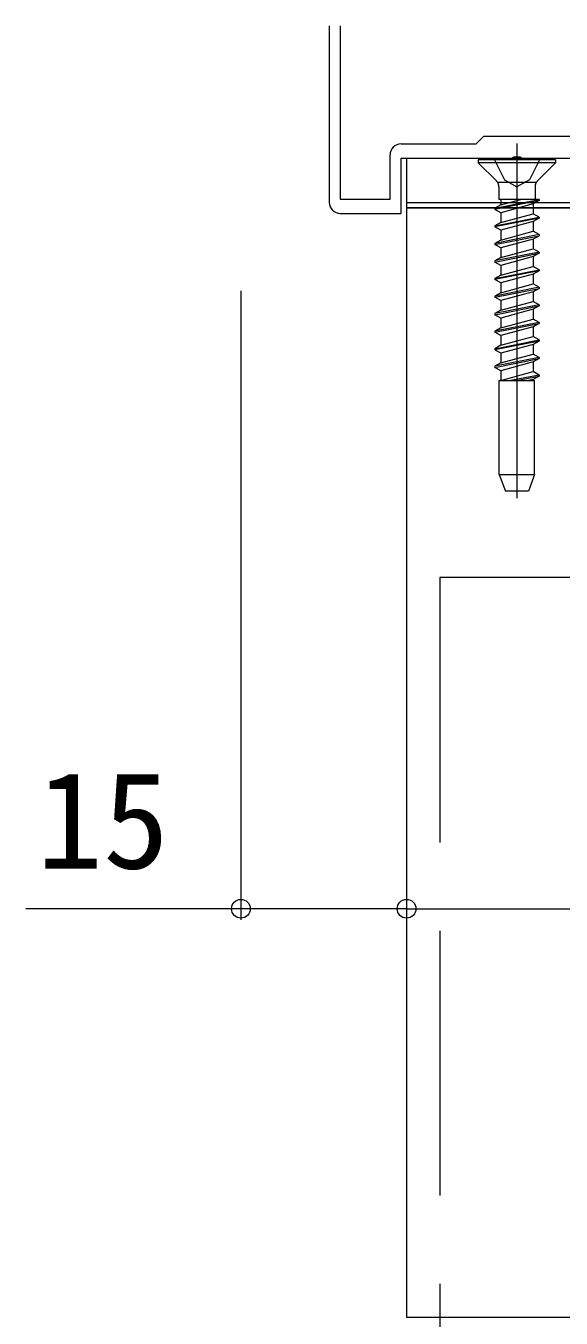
# Model space of a CAD drawing. Units: millimetres, scale not verified. Extents: x -990 to 990, y -820 to 2383.
# Drawn here: x -356.5 to -308, y 175.9 to 293 of the extents above; entities that cross this region are included whole.
import ezdxf
from ezdxf.enums import TextEntityAlignment as Align

# ---------------------------------------------------------------- set-up
doc = ezdxf.new("R2010")
doc.units = ezdxf.units.MM
doc.header["$LTSCALE"] = 8
doc.linetypes.add('CHAIN2', pattern=[12, 9, -1, 1, -1])
doc.linetypes.add('DASHED3', pattern=[4, 3, -1])
for name, color, linetype, lineweight in [('0-3_YKK_11', 2, 'Continuous', 9), ('0-4_YKK_12', 4, 'DASHED3', 9), ('0-7_YSS_K', 7, 'Continuous', 9), ('0-8_YKK_A1', 6, 'Continuous', 9)]:
    doc.layers.add(name, color=color, linetype=linetype, lineweight=lineweight)
doc.styles.add('ＭＳ ゴシック', font='')
doc.styles.get('ＭＳ ゴシック').set_extended_font_data('MS Gothic')

msp = doc.modelspace()

# ---------------------------------------------------------------- linework, layer by layer
at = {"layer": '0-3_YKK_11'}
msp.add_line((-302.76, 276.545), (-322.01, 276.545), dxfattribs=at)
msp.add_lwpolyline([(-322.01, 276.545), (-322.01, 176.045), (-272.01, 176.045)], dxfattribs=at)
at = {"layer": '0-4_YKK_12', "linetype": 'CHAIN2'}
msp.add_line((-312.01, 282.395), (-312.01, 250.234), dxfattribs=at)
at = {"layer": '0-4_YKK_12', "linetype": 'Continuous'}
for p, q in [((-322.01, 281.045), (-272.01, 281.045)), ((-322.01, 281.045), (-322.01, 277.045)), ((-322.01, 277.045), (-272.01, 277.045)), ((-322.01, 277.045), (-272.01, 277.045))]:
    msp.add_line(p, q, dxfattribs=at)
at = {"layer": '0-4_YKK_12'}
for p, q in [((-308.51, 280.895), (-315.51, 280.895)), ((-315.51, 280.895), (-315.51, 280.645)), ((-308.51, 280.645), (-315.51, 280.645)), ((-315.51, 280.645), (-313.879, 279.014)), ((-314.06, 280.895), (-313.155, 279.08)), ((-308.51, 280.645), (-310.14, 279.014)), ((-308.51, 280.895), (-308.51, 280.645)), ((-313.781, 278.895), (-310.238, 278.895)), ((-313.155, 279.08), (-312.01, 278.471)), ((-313.645, 278.449), (-313.645, 277.307)), ((-310.375, 278.449), (-310.375, 277.307)), ((-314.01, 276.512), (-310.01, 277.307)), ((-310.01, 277.207), (-314.01, 276.412)), ((-313.485, 276.816), (-314.01, 276.512)), ((-314.01, 276.512), (-314.01, 276.412)), ((-313.485, 276.109), (-314.01, 276.412)), ((-310.01, 277.307), (-313.645, 277.307)), ((-313.485, 277.307), (-313.485, 276.816)), ((-313.485, 276.816), (-311.659, 277.307)), ((-310.535, 276.904), (-313.485, 276.109)), ((-310.01, 277.207), (-310.535, 276.904)), ((-310.535, 276.904), (-310.535, 276.021)), ((-310.01, 277.307), (-310.01, 277.207)), ((-314.01, 274.922), (-310.01, 275.717)), ((-310.01, 275.617), (-314.01, 274.822)), ((-313.485, 276.109), (-313.485, 275.226)), ((-313.485, 275.226), (-310.535, 276.021)), ((-310.535, 275.314), (-313.485, 274.519)), ((-310.01, 275.717), (-310.535, 276.021)), ((-310.535, 275.314), (-310.535, 274.431)), ((-313.485, 274.519), (-314.01, 274.822)), ((-310.01, 274.127), (-314.01, 273.332)), ((-314.01, 273.232), (-310.01, 274.027)), ((-313.485, 274.519), (-313.485, 273.636)), ((-313.485, 273.636), (-310.535, 274.431)), ((-310.01, 274.127), (-310.535, 274.431)), ((-310.01, 274.027), (-310.535, 273.724)), ((-310.01, 274.127), (-310.01, 274.027)), ((-313.485, 273.636), (-314.01, 273.332)), ((-314.01, 273.332), (-314.01, 273.232)), ((-313.485, 272.929), (-314.01, 273.232)), ((-310.535, 273.724), (-313.485, 272.929)), ((-313.485, 272.929), (-313.485, 272.046)), ((-313.485, 272.046), (-310.535, 272.841)), ((-310.535, 273.724), (-310.535, 272.841)), ((-310.01, 272.537), (-310.535, 272.841)), ((-310.01, 272.537), (-314.01, 271.742)), ((-313.485, 272.046), (-314.01, 271.742)), ((-314.01, 271.742), (-314.01, 271.642)), ((-310.535, 272.134), (-313.485, 271.339)), ((-310.01, 272.437), (-310.535, 272.134)), ((-310.535, 272.134), (-310.535, 271.251)), ((-310.01, 272.537), (-310.01, 272.437)), ((-314.01, 270.152), (-310.01, 270.947)), ((-310.01, 270.847), (-314.01, 270.052)), ((-313.485, 271.339), (-313.485, 270.456)), ((-313.485, 270.456), (-310.535, 271.251)), ((-310.535, 270.544), (-313.485, 269.749)), ((-310.01, 270.947), (-310.535, 271.251)), ((-310.01, 270.847), (-310.535, 270.544)), ((-310.535, 270.544), (-310.535, 269.661)), ((-310.01, 270.947), (-310.01, 270.847)), ((-313.485, 270.456), (-314.01, 270.152)), ((-314.01, 270.152), (-314.01, 270.052)), ((-313.485, 269.749), (-314.01, 270.052)), ((-310.01, 269.357), (-314.01, 268.562)), ((-313.485, 269.749), (-313.485, 268.866)), ((-313.485, 268.866), (-310.535, 269.661)), ((-310.01, 269.357), (-310.535, 269.661)), ((-310.01, 269.357), (-310.01, 269.257)), ((-314.01, 268.462), (-310.01, 269.257)), ((-313.485, 268.866), (-314.01, 268.562)), ((-314.01, 268.562), (-314.01, 268.462)), ((-313.485, 268.159), (-314.01, 268.462)), ((-310.535, 268.954), (-313.485, 268.159)), ((-313.485, 268.159), (-313.485, 267.276)), ((-310.01, 269.257), (-310.535, 268.954)), ((-310.535, 268.954), (-310.535, 268.071)), ((-310.01, 267.767), (-314.01, 266.972)), ((-314.01, 266.872), (-310.01, 267.667)), ((-313.485, 267.276), (-310.535, 268.071)), ((-310.535, 267.364), (-313.485, 266.569)), ((-310.01, 267.767), (-310.535, 268.071)), ((-310.01, 267.667), (-310.535, 267.364)), ((-310.535, 267.364), (-310.535, 266.481)), ((-310.01, 267.767), (-310.01, 267.667)), ((-313.485, 266.569), (-314.01, 266.872)), ((-310.01, 266.177), (-314.01, 265.382)), ((-314.01, 265.282), (-310.01, 266.077)), ((-313.485, 266.569), (-313.485, 265.686)), ((-313.485, 265.686), (-310.535, 266.481)), ((-310.01, 266.177), (-310.535, 266.481)), ((-310.01, 266.077), (-310.535, 265.774)), ((-310.01, 266.177), (-310.01, 266.077)), ((-313.485, 265.686), (-314.01, 265.382)), ((-314.01, 265.382), (-314.01, 265.282)), ((-313.485, 264.979), (-314.01, 265.282)), ((-310.535, 265.774), (-313.485, 264.979)), ((-313.485, 264.979), (-313.485, 264.096)), ((-313.485, 264.096), (-310.535, 264.891)), ((-310.535, 265.774), (-310.535, 264.891)), ((-310.01, 264.587), (-310.535, 264.891)), ((-314.01, 263.792), (-310.01, 264.587)), ((-310.01, 264.487), (-314.01, 263.692)), ((-313.485, 264.096), (-314.01, 263.792)), ((-314.01, 263.792), (-314.01, 263.692)), ((-313.485, 263.389), (-314.01, 263.692)), ((-310.535, 264.184), (-313.485, 263.389)), ((-310.01, 264.487), (-310.535, 264.184)), ((-310.535, 264.184), (-310.535, 263.301)), ((-310.01, 264.587), (-310.01, 264.487)), ((-310.01, 262.997), (-314.01, 262.202)), ((-314.01, 262.102), (-310.01, 262.897)), ((-313.485, 262.506), (-314.01, 262.202)), ((-313.485, 263.389), (-313.485, 262.506)), ((-313.485, 262.506), (-310.535, 263.301)), ((-310.535, 262.594), (-313.485, 261.799)), ((-310.01, 262.997), (-310.535, 263.301)), ((-310.01, 262.897), (-310.535, 262.594)), ((-310.535, 262.594), (-310.535, 261.711)), ((-310.01, 262.997), (-310.01, 262.897)), ((-314.01, 262.202), (-314.01, 262.102)), ((-313.485, 261.799), (-314.01, 262.102)), ((-313.485, 261.799), (-313.485, 260.916)), ((-313.485, 260.916), (-310.535, 261.711)), ((-310.01, 261.407), (-312.588, 260.895)), ((-312.085, 260.895), (-310.01, 261.307)), ((-310.01, 261.407), (-310.535, 261.711)), ((-313.61, 252.395), (-313.61, 260.895)), ((-313.61, 260.895), (-310.41, 260.895)), ((-313.485, 260.916), (-313.52, 260.895)), ((-310.535, 261.004), (-310.535, 260.895)), ((-310.41, 252.395), (-310.41, 260.895)), ((-313.61, 252.395), (-310.41, 252.395)), ((-313.61, 252.395), (-313.064, 250.895)), ((-310.41, 252.395), (-310.955, 250.895)), ((-310.955, 250.895), (-313.064, 250.895)), ((-275.01, 243.047), (-319.01, 243.047)), ((-319.01, 243.047), (-319.01, 170.933))]:
    msp.add_line(p, q, dxfattribs=at)
for points in [[(-309.96, 280.895), (-310.865, 279.08), (-312.01, 278.471)], [(-313.485, 275.226), (-314.01, 274.922), (-314.01, 274.822)], [(-310.01, 275.717), (-310.01, 275.617), (-310.535, 275.314)], [(-313.485, 271.339), (-314.01, 271.642), (-310.01, 272.437)], [(-313.485, 267.276), (-314.01, 266.972), (-314.01, 266.872)], [(-310.01, 261.407), (-310.01, 261.307), (-310.535, 261.004), (-310.94, 260.895)]]:
    msp.add_lwpolyline(points, dxfattribs=at)
at = {"layer": '0-4_YKK_12', "linetype": 'Continuous'}
msp.add_lwpolyline([(-322.01, 277.045), (-322.01, 276.545), (-302.76, 276.545)], dxfattribs=at)
at = {"layer": '0-4_YKK_12'}
for centre, start, end in [((-314.445, 278.449), 0, 45), ((-309.575, 278.449), 135, 180)]:
    msp.add_arc(centre, 0.8, start, end, dxfattribs=at)
at = {"layer": '0-7_YSS_K'}
for p, q in [((-329.01, 293.045), (-329.01, 277.045)), ((-328.01, 293.045), (-328.01, 277.345))]:
    msp.add_line(p, q, dxfattribs=at)
for points in [[(-328.01, 293.045), (-328.01, 277.345), (-323.51, 277.345), (-323.51, 281.345)], [(-322.51, 282.345), (-315.71, 282.345), (-315.01, 283.045), (-305.71, 283.045), (-305.71, 287.042), (-302.207, 290.545), (-301.01, 290.545), (-300.01, 291.545), (-294.01, 291.545), (-293.01, 290.545), (-291.812, 290.545), (-288.31, 287.042), (-288.31, 283.045), (-279.01, 283.045), (-278.31, 282.345), (-271.51, 282.345)], [(-328.01, 276.045), (-322.51, 276.045), (-322.51, 281.045), (-312.468, 281.045), (-312.284, 281.165), (-311.735, 281.165), (-311.551, 281.045), (-301.01, 281.045)]]:
    msp.add_lwpolyline(points, dxfattribs=at)
for centre, start, end in [((-322.51, 281.345), 90.00001, 179.99999), ((-328.01, 277.045), 180.00001, 269.99999)]:
    msp.add_arc(centre, 1, start, end, dxfattribs=at)
at = {"layer": '0-8_YKK_A1'}
for p, q in [((-337.01, 269.045), (-337.01, 212.047)), ((-322.01, 269.045), (-322.01, 212.047)), ((-322.01, 269.045), (-322.01, 212.047)), ((-322.01, 213.047), (-272.01, 213.047))]:
    msp.add_line(p, q, dxfattribs=at)
msp.add_lwpolyline([(-322.01, 213.047), (-337.01, 213.047), (-356.49, 213.047)], dxfattribs=at)
for centre in [(-337.01, 213.047), (-322.01, 213.047), (-322.01, 213.047)]:
    msp.add_circle(centre, 0.85, dxfattribs=at)

# ---------------------------------------------------------------- texts
at = {"layer": '0-8_YKK_A1', "style": 'ＭＳ ゴシック'}
msp.add_text('15', height=8.798, dxfattribs=at).set_placement((-355.49, 214.047), align=Align.BOTTOM_LEFT)

doc.saveas('drawing.dxf')
